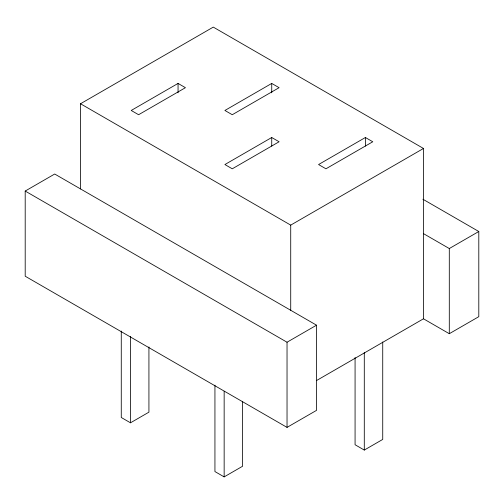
<?xml version="1.0" encoding="UTF-8"?>
<svg xmlns="http://www.w3.org/2000/svg" width="504" height="504" viewBox="0 0 504 504"><rect width="100%" height="100%" fill="white"/><g stroke="black" fill="none" stroke-linecap="round" stroke-linejoin="round"><path stroke-width="0.76" d="M80.514 188.924L80.514 103.755L213.28 27.109L423.486 148.466L423.486 318.799L316.594 380.514M178.057 83.425L131.223 110.464L138.6 114.723L185.434 87.683L178.057 83.425L178.057 92.799M25.2 191.054L54.703 174.019L316.537 325.187L316.537 410.357L287.034 427.386L25.2 276.217L25.2 191.054L287.034 342.222L316.537 325.187M271.732 83.425L224.897 110.464L232.268 114.723L279.103 87.683L271.732 83.425L271.732 92.799M271.732 137.504L224.897 164.543L232.268 168.802L279.103 141.763L271.732 137.504L271.732 146.097M365.4 137.504L318.566 164.543L325.943 168.802L372.777 141.763L365.4 137.504L365.4 146.097M80.514 103.755L290.72 225.118L423.486 148.466M121.269 331.052L121.269 417.488L130.486 422.812L148.926 412.165L148.926 346.947M423.486 233.636L449.297 248.541L478.8 231.506L478.8 316.676L449.297 333.705L423.486 318.799M214.937 385.138L214.937 471.568L224.154 476.891L242.594 466.244L242.594 401.814M355.074 357.525L355.074 444.742L364.291 450.066L382.731 439.419L382.731 341.983M422.887 199.225L478.8 231.506M449.297 248.541L449.297 333.705M364.291 352.63L364.291 450.066M290.72 225.118L290.72 310.281M287.034 342.222L287.034 427.386M224.154 391.243L224.154 476.891M130.486 336.376L130.486 422.812"/></g></svg>
